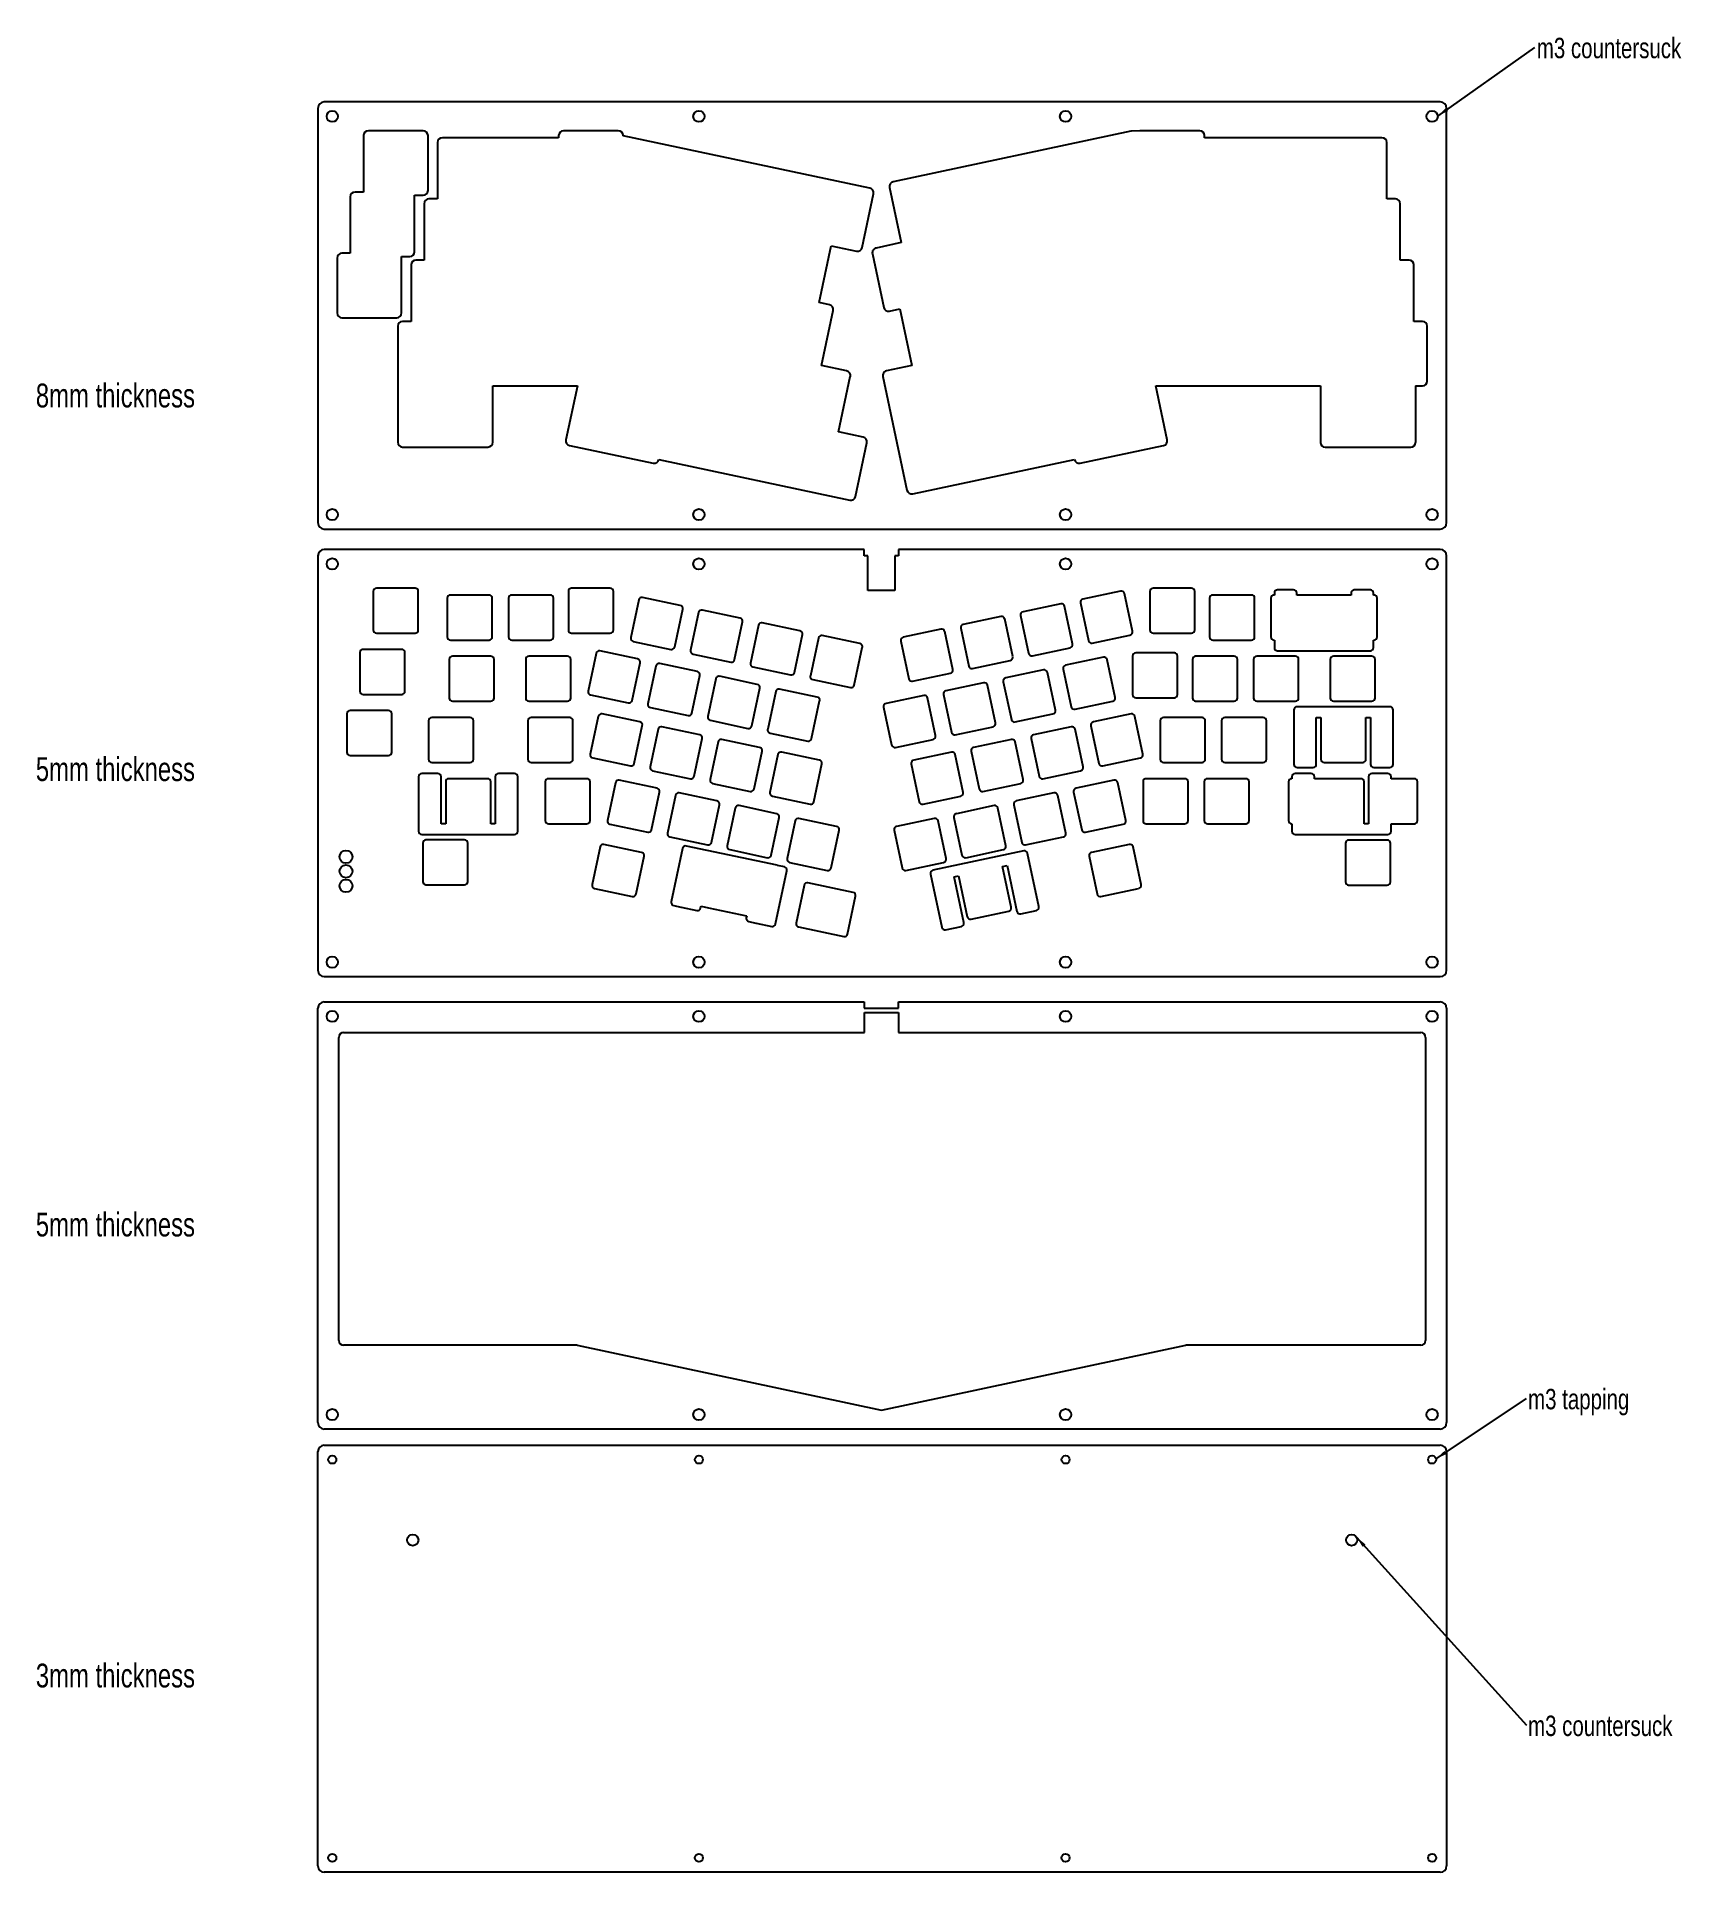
# Model space of a CAD drawing. Header units: millimetres. Extents: x 449 to 961, y -96 to 475.
import ezdxf

# ---------------------------------------------------------------- set-up
doc = ezdxf.new("R2010")
doc.units = ezdxf.units.MM
doc.styles.add('SLDTEXTSTYLE0', font='TXT', dxfattribs={"width": 0.75})
doc.dimstyles.new('SLDDIMSTYLE0', dxfattribs={"dimtxt": 0.18, "dimasz": 3.556, "dimexe": 0, "dimexo": 0.0625, "dimgap": 0, "dimtad": 0, "dimtih": 1, "dimtoh": 1, "dimdec": 0, "dimrnd": 1e-09, "dimzin": 0, "dimdsep": 46, "dimtxsty": 'Standard', "dimsah": 1, "dimcen": 0.09, "dimadec": 0, "dimazin": 0, "dimtfac": 3.556, "dimtdec": 0, "dimtofl": 0, "dimtmove": 0, "dimatfit": 3, "dimfxl": 0, "dimfrac": 2, "dimtolj": 1, "dimtzin": 0, "dimarcsym": 0})

# ---------------------------------------------------------------- blocks, each defined once
blk = doc.blocks.new('SW_NOTE_0')
at = {"color": 0, "linetype": 'Continuous', "lineweight": 0, "insert": (0.58, 3.05), "char_height": 6.35, "attachment_point": 1, "style": 'SLDTEXTSTYLE0'}
blk.add_mtext('m3 countersuck', dxfattribs=at)
blk = doc.blocks.new('SW_NOTE_1')
at = {"color": 0, "linetype": 'Continuous', "lineweight": 0, "insert": (0.52, 2.95), "char_height": 6.35, "attachment_point": 1, "style": 'SLDTEXTSTYLE0'}
blk.add_mtext('m3 countersuck', dxfattribs=at)
blk = doc.blocks.new('SW_NOTE_2')
at = {"color": 0, "linetype": 'Continuous', "lineweight": 0, "insert": (0.52, 3.01), "char_height": 6.35, "attachment_point": 1, "style": 'SLDTEXTSTYLE0'}
blk.add_mtext('m3 tapping', dxfattribs=at)

msp = doc.modelspace()

# ---------------------------------------------------------------- linework, layer by layer
at = {"color": 7, "linetype": 'Continuous', "lineweight": 25}
for p, q in [((536.37, 452.82), (536.37, 323.91)), ((885.67, 454.82), (538.37, 454.82)), ((887.67, 323.91), (887.67, 452.82)), ((569.16, 445.82), (552.1, 445.82)), ((629.87, 445.82), (612.81, 445.82)), ((789.4, 445.68), (715.46, 429.97)), ((792.24, 445.82), (789.65, 445.72)), ((810.83, 445.82), (792.3, 445.82)), ((550.6, 444.32), (550.6, 426.77)), ((570.66, 427.26), (570.66, 444.32)), ((573.62, 442.18), (573.62, 424.63)), ((611.31, 443.68), (575.12, 443.68)), ((611.31, 444.32), (611.31, 443.68)), ((631.37, 444.31), (631.37, 444.32)), ((708.17, 427.99), (631.37, 444.31)), ((812.33, 443.68), (812.33, 444.32)), ((867.56, 443.68), (812.33, 443.68)), ((869.06, 424.63), (869.06, 442.18)), ((546.44, 425.27), (546.44, 407.72)), ((550.6, 426.77), (547.94, 426.77)), ((566.5, 425.76), (569.16, 425.76)), ((566.5, 408.21), (566.5, 425.76)), ((569.46, 423.13), (569.46, 405.58)), ((573.62, 424.63), (570.96, 424.63)), ((705.78, 409.52), (709.32, 426.21)), ((714.3, 428.19), (717.96, 411.02)), ((871.73, 424.63), (869.06, 424.63)), ((873.23, 405.58), (873.23, 423.13)), ((542.37, 406.22), (542.37, 389.16)), ((546.44, 407.72), (543.87, 407.72)), ((562.43, 406.71), (565, 406.71)), ((562.43, 389.16), (562.43, 406.71)), ((569.46, 405.58), (566.89, 405.58)), ((692.4, 392.39), (696.15, 410.04)), ((696.15, 410.04), (704, 408.37)), ((708.95, 407.57), (712.5, 390.88)), ((717.96, 411.02), (710.11, 409.35)), ((875.99, 405.58), (873.23, 405.58)), ((565.39, 404.08), (565.39, 386.53)), ((877.49, 386.53), (877.49, 404.08)), ((695.59, 391.71), (692.4, 392.39)), ((693.1, 372.77), (696.74, 389.93)), ((714.28, 389.73), (717.47, 390.41)), ((717.47, 390.41), (721.22, 372.77)), ((543.87, 387.66), (560.93, 387.66)), ((561.22, 385.03), (561.22, 348.92)), ((565.39, 386.53), (562.72, 386.53)), ((880.17, 386.53), (877.49, 386.53)), ((881.67, 367.97), (881.67, 385.03)), ((700.94, 371.1), (693.1, 372.77)), ((721.22, 372.77), (713.37, 371.1)), ((590.82, 366.47), (617.13, 366.47)), ((590.82, 348.92), (590.82, 366.47)), ((617.13, 366.47), (613.56, 349.68)), ((698.44, 352.15), (702.09, 369.32)), ((712.22, 369.32), (719.72, 333.99)), ((797.18, 366.47), (848.39, 366.47)), ((800.75, 349.68), (797.18, 366.47)), ((848.39, 366.47), (848.39, 348.87)), ((877.99, 366.47), (877.99, 348.87)), ((877.99, 366.47), (880.17, 366.47)), ((706.08, 350.53), (698.44, 352.15)), ((703.69, 332.06), (707.23, 348.75)), ((562.72, 347.42), (589.32, 347.42)), ((614.71, 347.9), (640.71, 342.38)), ((642.49, 343.54), (701.91, 330.91)), ((642.49, 343.53), (642.49, 343.54)), ((721.5, 332.83), (771.82, 343.53)), ((773.6, 342.38), (799.59, 347.9)), ((849.89, 347.37), (876.49, 347.37)), ((538.37, 321.91), (885.67, 321.91)), ((706.42, 315.54), (538.37, 315.54)), ((706.42, 313.54), (706.42, 315.54)), ((717.12, 315.54), (717.12, 313.54)), ((885.67, 315.54), (717.12, 315.54)), ((536.37, 313.54), (536.37, 184.62)), ((707.57, 313.54), (706.42, 313.54)), ((707.57, 302.77), (707.57, 313.54)), ((715.97, 313.54), (715.97, 302.77)), ((717.12, 313.54), (715.97, 313.54)), ((887.67, 184.62), (887.67, 313.54)), ((566.63, 303.51), (554.63, 303.51)), ((627.34, 303.51), (615.34, 303.51)), ((715.97, 302.77), (707.57, 302.77)), ((808.3, 303.51), (796.3, 303.51)), ((840.07, 302.95), (835.07, 302.95)), ((863.94, 302.95), (858.94, 302.95)), ((553.63, 302.51), (553.63, 290.51)), ((567.63, 290.51), (567.63, 302.51)), ((576.65, 300.37), (576.65, 288.37)), ((589.65, 301.37), (577.65, 301.37)), ((590.65, 288.37), (590.65, 300.37)), ((595.7, 300.37), (595.7, 288.37)), ((608.7, 301.37), (596.7, 301.37)), ((609.7, 288.37), (609.7, 300.37)), ((614.34, 302.51), (614.34, 290.51)), ((628.34, 290.51), (628.34, 302.51)), ((636.24, 299.87), (633.74, 288.13)), ((649.16, 298.15), (637.43, 300.64)), ((767.58, 298.66), (755.84, 296.17)), ((771.26, 286.15), (768.77, 297.89)), ((773.7, 298.94), (776.2, 287.2)), ((786.21, 302.62), (774.47, 300.13)), ((789.89, 290.11), (787.4, 301.85)), ((795.3, 302.51), (795.3, 290.51)), ((809.3, 290.51), (809.3, 302.51)), ((813.93, 300.37), (813.93, 288.37)), ((826.93, 301.37), (814.93, 301.37)), ((827.93, 288.37), (827.93, 300.37)), ((832.98, 300.37), (832.98, 288.37)), ((834.07, 301.37), (833.98, 301.37)), ((834.07, 301.95), (834.07, 301.37)), ((841.07, 301.37), (841.07, 301.95)), ((857.94, 301.37), (841.07, 301.37)), ((857.94, 301.95), (857.94, 301.37)), ((864.94, 301.37), (864.94, 301.95)), ((865.03, 301.37), (864.94, 301.37)), ((866.03, 288.37), (866.03, 300.37)), ((647.44, 285.22), (649.93, 296.96)), ((654.87, 295.91), (652.38, 284.17)), ((667.8, 294.19), (656.06, 296.68)), ((666.07, 281.26), (668.57, 293)), ((673.51, 291.95), (671.01, 280.21)), ((686.43, 290.22), (674.69, 292.72)), ((748.95, 294.7), (737.21, 292.2)), ((752.63, 282.19), (750.13, 293.93)), ((755.07, 294.98), (757.57, 283.24)), ((554.63, 289.51), (566.63, 289.51)), ((577.65, 287.37), (589.65, 287.37)), ((596.7, 287.37), (608.7, 287.37)), ((615.34, 289.51), (627.34, 289.51)), ((634.51, 286.95), (646.25, 284.45)), ((684.71, 277.3), (687.2, 289.04)), ((692.14, 287.99), (689.65, 276.25)), ((705.06, 286.26), (693.33, 288.76)), ((717.8, 287.06), (720.3, 275.32)), ((730.31, 290.74), (718.57, 288.24)), ((733.99, 278.23), (731.5, 289.97)), ((736.44, 291.02), (738.93, 279.28)), ((777.39, 286.43), (789.12, 288.93)), ((796.3, 289.51), (808.3, 289.51)), ((814.93, 287.37), (826.93, 287.37)), ((833.98, 287.37), (834.07, 287.37)), ((834.07, 287.37), (834.07, 285.01)), ((864.94, 285.01), (864.94, 287.37)), ((864.94, 287.37), (865.03, 287.37)), ((549.47, 283.46), (549.47, 271.46)), ((562.47, 284.46), (550.47, 284.46)), ((563.47, 271.46), (563.47, 283.46)), ((577.25, 281.32), (577.25, 269.32)), ((590.25, 282.32), (578.25, 282.32)), ((591.25, 269.32), (591.25, 281.32)), ((601.06, 281.32), (601.06, 269.32)), ((614.06, 282.32), (602.06, 282.32)), ((615.06, 269.32), (615.06, 281.32)), ((622.96, 283.22), (620.46, 271.48)), ((635.88, 281.5), (624.15, 283.99)), ((634.16, 268.57), (636.65, 280.31)), ((654.52, 277.54), (642.78, 280.03)), ((653.15, 282.99), (664.89, 280.49)), ((703.34, 273.34), (705.83, 285.08)), ((740.12, 278.51), (751.86, 281.01)), ((758.75, 282.47), (770.49, 284.97)), ((780.85, 282.01), (769.11, 279.52)), ((784.53, 269.5), (782.04, 281.24)), ((789.94, 282.38), (789.94, 270.38)), ((802.94, 283.38), (790.94, 283.38)), ((803.94, 270.38), (803.94, 282.38)), ((808.57, 281.32), (808.57, 269.32)), ((821.57, 282.32), (809.57, 282.32)), ((822.57, 269.32), (822.57, 281.32)), ((827.62, 281.32), (827.62, 269.32)), ((840.62, 282.32), (828.62, 282.32)), ((835.07, 284.01), (863.94, 284.01)), ((841.62, 269.32), (841.62, 281.32)), ((851.44, 281.32), (851.44, 269.32)), ((864.44, 282.32), (852.44, 282.32)), ((865.44, 269.32), (865.44, 281.32)), ((641.59, 279.26), (639.1, 267.52)), ((652.79, 264.61), (655.29, 276.35)), ((660.23, 275.3), (657.73, 263.56)), ((673.15, 273.57), (661.41, 276.07)), ((671.78, 279.03), (683.52, 276.53)), ((690.42, 275.06), (702.15, 272.57)), ((721.48, 274.55), (733.22, 277.04)), ((749.71, 274.37), (752.21, 262.63)), ((762.22, 278.05), (750.48, 275.56)), ((765.9, 265.54), (763.41, 277.28)), ((768.34, 278.33), (770.84, 266.59)), ((550.47, 270.46), (562.47, 270.46)), ((621.23, 270.3), (632.97, 267.8)), ((671.43, 260.65), (673.92, 272.39)), ((678.86, 271.34), (676.37, 259.6)), ((691.78, 269.61), (680.05, 272.11)), ((724.95, 270.13), (713.21, 267.63)), ((728.63, 257.62), (726.14, 269.36)), ((731.08, 270.41), (733.57, 258.67)), ((743.59, 274.09), (731.85, 271.59)), ((747.27, 261.58), (744.77, 273.32)), ((790.94, 269.38), (802.94, 269.38)), ((545.4, 264.41), (545.4, 252.41)), ((558.4, 265.41), (546.4, 265.41)), ((559.4, 252.41), (559.4, 264.41)), ((583.8, 263.27), (571.8, 263.27)), ((578.25, 268.32), (590.25, 268.32)), ((602.06, 268.32), (614.06, 268.32)), ((614.76, 263.27), (602.76, 263.27)), ((623.66, 263.59), (621.16, 251.85)), ((636.58, 261.87), (624.85, 264.36)), ((639.87, 266.34), (651.61, 263.84)), ((690.06, 256.69), (692.55, 268.43)), ((712.44, 266.45), (714.94, 254.71)), ((753.39, 261.86), (765.13, 264.36)), ((772.03, 265.82), (783.76, 268.32)), ((789.47, 264.36), (777.73, 261.87)), ((793.15, 251.85), (790.66, 263.59)), ((811.56, 263.27), (799.56, 263.27)), ((809.57, 268.32), (821.57, 268.32)), ((830.61, 263.27), (818.61, 263.27)), ((828.62, 268.32), (840.62, 268.32)), ((840.12, 265.62), (840.12, 248.68)), ((870, 266.62), (841.12, 266.62)), ((847.12, 248.68), (847.12, 263.27)), ((847.12, 263.27), (848.56, 263.27)), ((848.56, 263.27), (848.56, 250.27)), ((852.44, 268.32), (864.44, 268.32)), ((862.56, 250.27), (862.56, 263.27)), ((862.56, 263.27), (864, 263.27)), ((864, 263.27), (864, 248.68)), ((871, 248.68), (871, 265.62)), ((570.8, 262.27), (570.8, 250.27)), ((584.8, 250.27), (584.8, 262.27)), ((601.76, 262.27), (601.76, 250.27)), ((615.76, 250.27), (615.76, 262.27)), ((634.86, 248.94), (637.35, 260.68)), ((642.29, 259.63), (639.8, 247.89)), ((655.22, 257.91), (643.48, 260.4)), ((658.5, 262.38), (670.24, 259.88)), ((677.14, 258.41), (688.87, 255.92)), ((734.76, 257.9), (746.5, 260.4)), ((770.84, 260.4), (759.1, 257.91)), ((774.52, 247.89), (772.03, 259.63)), ((776.96, 260.68), (779.46, 248.94)), ((798.56, 262.27), (798.56, 250.27)), ((812.56, 250.27), (812.56, 262.27)), ((817.61, 262.27), (817.61, 250.27)), ((831.61, 250.27), (831.61, 262.27)), ((546.4, 251.41), (558.4, 251.41)), ((653.49, 244.98), (655.99, 256.72)), ((660.93, 255.67), (658.43, 243.93)), ((673.85, 253.94), (662.11, 256.44)), ((672.13, 241.02), (674.62, 252.76)), ((679.56, 251.71), (677.07, 239.97)), ((692.48, 249.98), (680.75, 252.48)), ((716.12, 253.94), (727.86, 256.43)), ((733.57, 252.48), (721.83, 249.98)), ((737.25, 239.97), (734.76, 251.71)), ((739.7, 252.76), (742.19, 241.02)), ((752.21, 256.44), (740.47, 253.94)), ((755.89, 243.93), (753.39, 255.67)), ((758.33, 256.72), (760.83, 244.98)), ((573.72, 245.8), (568.72, 245.8)), ((571.8, 249.27), (583.8, 249.27)), ((597.6, 245.8), (592.6, 245.8)), ((602.76, 249.27), (614.76, 249.27)), ((621.93, 250.67), (633.67, 248.17)), ((640.57, 246.71), (652.31, 244.21)), ((690.76, 237.06), (693.25, 248.8)), ((721.06, 248.8), (723.56, 237.06)), ((762.01, 244.21), (773.75, 246.71)), ((780.65, 248.17), (792.38, 250.67)), ((799.56, 249.27), (811.56, 249.27)), ((818.61, 249.27), (830.61, 249.27)), ((845.53, 245.8), (840.53, 245.8)), ((841.12, 247.68), (846.12, 247.68)), ((849.56, 249.27), (861.56, 249.27)), ((869.41, 245.8), (864.41, 245.8)), ((865, 247.68), (870, 247.68)), ((567.72, 244.8), (567.72, 227.86)), ((574.72, 230.22), (574.72, 244.8)), ((576.16, 243.22), (576.16, 230.22)), ((589.16, 244.22), (577.16, 244.22)), ((590.16, 230.22), (590.16, 243.22)), ((591.6, 244.8), (591.6, 230.22)), ((598.6, 227.86), (598.6, 244.8)), ((607.11, 243.22), (607.11, 231.22)), ((620.11, 244.22), (608.11, 244.22)), ((621.11, 231.22), (621.11, 243.22)), ((629.01, 242.98), (626.51, 231.24)), ((641.93, 241.26), (630.2, 243.75)), ((640.21, 228.33), (642.7, 240.07)), ((659.2, 242.75), (670.94, 240.25)), ((743.38, 240.25), (755.12, 242.75)), ((771.6, 240.07), (774.1, 228.33)), ((784.11, 243.75), (772.37, 241.26)), ((787.79, 231.24), (785.3, 242.98)), ((793.2, 243.22), (793.2, 231.22)), ((806.2, 244.22), (794.2, 244.22)), ((807.2, 231.22), (807.2, 243.22)), ((812.25, 243.22), (812.25, 231.22)), ((825.25, 244.22), (813.25, 244.22)), ((826.25, 231.22), (826.25, 243.22)), ((838.44, 243.22), (838.44, 231.22)), ((839.53, 244.22), (839.44, 244.22)), ((839.53, 244.8), (839.53, 244.22)), ((846.53, 244.22), (846.53, 244.8)), ((860.97, 244.22), (846.53, 244.22)), ((861.97, 230.22), (861.97, 243.22)), ((863.41, 244.8), (863.41, 230.22)), ((870.41, 244.22), (870.41, 244.8)), ((877.64, 244.22), (870.41, 244.22)), ((878.64, 231.22), (878.64, 243.22)), ((647.64, 239.02), (645.15, 227.28)), ((660.57, 237.3), (648.83, 239.79)), ((658.84, 224.37), (661.34, 236.11)), ((666.28, 235.06), (663.78, 223.32)), ((679.2, 233.33), (667.46, 235.83)), ((677.84, 238.78), (689.57, 236.29)), ((724.74, 236.29), (736.48, 238.78)), ((746.85, 235.83), (735.11, 233.33)), ((750.53, 223.32), (748.03, 235.06)), ((752.97, 236.11), (755.47, 224.37)), ((765.48, 239.79), (753.74, 237.3)), ((769.16, 227.28), (766.67, 239.02)), ((576.16, 230.22), (574.72, 230.22)), ((591.6, 230.22), (590.16, 230.22)), ((608.11, 230.22), (620.11, 230.22)), ((627.28, 230.06), (639.02, 227.56)), ((677.48, 220.41), (679.97, 232.15)), ((684.91, 231.1), (682.42, 219.36)), ((697.83, 229.37), (686.1, 231.87)), ((728.21, 231.87), (716.47, 229.37)), ((731.89, 219.36), (729.4, 231.1)), ((734.34, 232.15), (736.83, 220.41)), ((775.29, 227.56), (787.02, 230.06)), ((794.2, 230.22), (806.2, 230.22)), ((813.25, 230.22), (825.25, 230.22)), ((839.44, 230.22), (839.53, 230.22)), ((839.53, 230.22), (839.53, 227.86)), ((863.41, 230.22), (861.97, 230.22)), ((870.41, 227.86), (870.41, 230.22)), ((870.41, 230.22), (877.64, 230.22)), ((568.72, 226.86), (597.6, 226.86)), ((569.02, 224.17), (569.02, 212.17)), ((582.02, 225.17), (570.02, 225.17)), ((583.02, 212.17), (583.02, 224.17)), ((624.2, 222.99), (621.7, 211.25)), ((637.12, 221.27), (625.39, 223.76)), ((645.92, 226.1), (657.66, 223.6)), ((679.31, 217.26), (651.07, 223.27)), ((696.11, 216.45), (698.6, 228.19)), ((715.7, 228.19), (718.2, 216.45)), ((756.65, 223.6), (768.39, 226.1)), ((788.92, 223.76), (777.18, 221.27)), ((792.6, 211.25), (790.11, 222.99)), ((840.53, 226.86), (869.41, 226.86)), ((856.19, 224.12), (856.19, 212.12)), ((869.19, 225.12), (857.19, 225.12)), ((870.19, 212.12), (870.19, 224.12)), ((635.4, 208.34), (637.89, 220.08)), ((649.88, 222.5), (646.36, 205.93)), ((664.55, 222.14), (676.29, 219.64)), ((681.6, 216.77), (679.4, 217.24)), ((683.19, 218.17), (694.92, 215.68)), ((719.38, 215.68), (731.12, 218.17)), ((756.07, 221.74), (727.82, 215.73)), ((738.02, 219.64), (749.76, 222.14)), ((749.49, 216.91), (750.9, 217.21)), ((750.9, 217.21), (753.93, 202.94)), ((760.78, 204.4), (757.25, 220.97)), ((776.41, 220.08), (778.91, 208.34)), ((678.85, 199.02), (682.37, 215.59)), ((702.97, 208.81), (688.91, 211.8)), ((727.05, 214.55), (730.58, 197.98)), ((734.39, 213.7), (735.8, 214)), ((737.42, 199.43), (734.39, 213.7)), ((735.8, 214), (738.5, 201.28)), ((752.19, 204.19), (749.49, 216.91)), ((570.02, 211.17), (582.02, 211.17)), ((622.47, 210.07), (634.21, 207.57)), ((687.72, 211.03), (685.23, 199.29)), ((701.25, 195.88), (703.74, 207.62)), ((780.1, 207.57), (791.83, 210.07)), ((857.19, 211.12), (869.19, 211.12)), ((647.13, 204.74), (649.33, 204.27)), ((649.42, 204.25), (654.31, 203.21)), ((655.5, 203.98), (655.62, 204.56)), ((655.71, 204.54), (657.91, 204.07)), ((658, 204.05), (669.74, 201.55)), ((669.84, 201.54), (669.71, 200.96)), ((739.69, 200.51), (751.42, 203.01)), ((755.12, 202.17), (760.01, 203.21)), ((670.48, 199.78), (672.68, 199.31)), ((672.78, 199.29), (677.67, 198.25)), ((686, 198.1), (700.06, 195.11)), ((731.76, 197.21), (736.65, 198.25)), ((538.37, 182.62), (885.67, 182.62)), ((536.37, 43.85), (536.37, 172.76)), ((538.37, 174.76), (706.42, 174.76)), ((706.42, 174.76), (706.42, 172.76)), ((706.42, 172.76), (717.12, 172.76)), ((706.49, 165.23), (706.49, 171.41)), ((706.49, 171.41), (707.57, 171.41)), ((707.57, 171.41), (715.97, 171.41)), ((715.97, 171.41), (717.04, 171.41)), ((717.04, 171.41), (717.04, 165.23)), ((717.12, 174.76), (885.67, 174.76)), ((717.12, 172.76), (717.12, 174.76)), ((887.67, 172.76), (887.67, 43.85)), ((542.9, 69.39), (542.9, 163.73)), ((544.4, 165.23), (706.49, 165.23)), ((717.04, 165.23), (879.64, 165.23)), ((881.14, 163.73), (881.14, 69.39)), ((617.04, 67.89), (544.4, 67.89)), ((617.04, 67.89), (711.77, 47.76)), ((711.77, 47.76), (806.5, 67.89)), ((879.64, 67.89), (806.5, 67.89)), ((885.67, 41.85), (538.37, 41.85)), ((536.37, -94.09), (536.37, 34.82)), ((538.37, 36.82), (885.67, 36.82)), ((887.67, 34.82), (887.67, -94.09)), ((885.67, -96.09), (538.37, -96.09))]:
    msp.add_line(p, q, dxfattribs=at)
for centre, radius in [((540.87, 450.32), 1.75), ((654.97, 450.32), 1.75), ((769.07, 450.32), 1.75), ((883.17, 450.32), 1.75), ((540.87, 326.41), 1.75), ((654.97, 326.41), 1.75), ((769.07, 326.41), 1.75), ((883.17, 326.41), 1.75), ((540.87, 311.04), 1.75), ((654.97, 311.04), 1.75), ((769.07, 311.04), 1.75), ((883.17, 311.04), 1.75), ((545.12, 219.89), 2), ((545.12, 215.39), 2), ((545.12, 210.89), 2), ((540.87, 187.12), 1.75), ((654.97, 187.12), 1.75), ((769.07, 187.12), 1.75), ((883.17, 187.12), 1.75), ((540.87, 170.26), 1.75), ((654.97, 170.26), 1.75), ((769.07, 170.26), 1.75), ((883.17, 170.26), 1.75), ((540.87, 46.35), 1.75), ((654.97, 46.35), 1.75), ((769.07, 46.35), 1.75), ((883.17, 46.35), 1.75), ((540.87, 32.32), 1.25), ((654.97, 32.32), 1.25), ((769.07, 32.32), 1.25), ((883.17, 32.32), 1.25), ((565.92, 7.27), 1.75), ((858.12, 7.27), 1.75), ((540.87, -91.59), 1.25), ((654.97, -91.59), 1.25), ((769.07, -91.59), 1.25), ((883.17, -91.59), 1.25)]:
    msp.add_circle(centre, radius, dxfattribs=at)
for centre, radius, start, end in [((538.37, 452.82), 2, 90, 180), ((885.67, 452.82), 2, 0, 90), ((552.1, 444.32), 1.5, 90, 180), ((569.16, 444.32), 1.5, 0, 90), ((612.81, 444.32), 1.5, 90, 180), ((629.87, 444.32), 1.5, 0, 90), ((789.71, 444.22), 1.5, 92.2937, 102), ((792.3, 444.32), 1.5, 90, 92.2937), ((810.83, 444.32), 1.5, 0, 90), ((575.12, 442.18), 1.5, 90, 180), ((867.56, 442.18), 1.5, 0, 90), ((715.77, 428.5), 1.5, 102, 192), ((547.94, 425.27), 1.5, 90, 180), ((569.16, 427.26), 1.5, 270, 0), ((570.96, 423.13), 1.5, 90, 180), ((707.86, 426.52), 1.5, 348, 78), ((871.73, 423.13), 1.5, 0, 90), ((543.87, 406.22), 1.5, 90, 180), ((565, 408.21), 1.5, 270, 0), ((566.89, 404.08), 1.5, 90, 180), ((704.31, 409.83), 1.5, 258, 348), ((710.42, 407.88), 1.5, 102, 192), ((875.99, 404.08), 1.5, 0, 90), ((543.87, 389.16), 1.5, 180, 270), ((560.93, 389.16), 1.5, 270, 0), ((695.28, 390.24), 1.5, 348, 78), ((713.97, 391.19), 1.5, 192, 282), ((562.72, 385.03), 1.5, 90, 180), ((880.17, 385.03), 1.5, 0, 90), ((700.63, 369.63), 1.5, 348, 78), ((713.68, 369.63), 1.5, 102, 192), ((880.17, 367.97), 1.5, 270, 0), ((562.72, 348.92), 1.5, 180, 270), ((589.32, 348.92), 1.5, 270, 0), ((615.03, 349.37), 1.5, 168, 258), ((705.77, 349.06), 1.5, 348, 78), ((799.28, 349.37), 1.5, 282, 12), ((849.89, 348.87), 1.5, 180, 270), ((876.49, 348.87), 1.5, 270, 0), ((641.03, 343.84), 1.5, 258, 348), ((773.28, 343.84), 1.5, 192.1532, 282), ((702.22, 332.37), 1.5, 258, 348), ((721.19, 334.3), 1.5, 192, 282), ((538.37, 323.91), 2, 180, 270), ((885.67, 323.91), 2, 270, 0), ((538.37, 313.54), 2, 90, 180), ((885.67, 313.54), 2, 0, 90), ((554.63, 302.51), 1, 90, 180), ((566.63, 302.51), 1, 0, 90), ((615.34, 302.51), 1, 90, 180), ((627.34, 302.51), 1, 0, 90), ((796.3, 302.51), 1, 90, 180), ((808.3, 302.51), 1, 0, 90), ((835.07, 301.95), 1, 90, 180.0001), ((840.07, 301.95), 1, 359.9999, 90), ((858.94, 301.95), 1, 90.0001, 180.0001), ((863.94, 301.95), 1, 359.9999, 90.0001), ((577.65, 300.37), 1, 90, 180), ((589.65, 300.37), 1, 0, 90), ((596.7, 300.37), 1, 90, 180), ((608.7, 300.37), 1, 360, 90), ((637.22, 299.66), 1, 78, 168), ((648.96, 297.17), 1, 348, 78), ((767.79, 297.68), 1, 12, 102), ((774.68, 299.15), 1, 102, 192), ((786.42, 301.64), 1, 12, 102), ((814.93, 300.37), 1, 90, 180), ((826.93, 300.37), 1, 360, 90), ((833.98, 300.37), 1, 90, 180), ((865.03, 300.37), 1, 360, 90), ((655.85, 295.7), 1, 78, 168), ((667.59, 293.21), 1, 348, 78), ((674.49, 291.74), 1, 78, 168), ((737.42, 291.23), 1, 102, 192), ((749.15, 293.72), 1, 12, 102), ((756.05, 295.19), 1, 102, 192), ((554.63, 290.51), 1, 180, 270), ((566.63, 290.51), 1, 270, 0), ((577.65, 288.37), 1, 180, 270), ((589.65, 288.37), 1, 270, 0), ((596.7, 288.37), 1, 180, 270), ((608.7, 288.37), 1, 270, 0), ((615.34, 290.51), 1, 180, 270), ((627.34, 290.51), 1, 270, 0), ((634.72, 287.92), 1, 168, 258), ((686.22, 289.25), 1, 348, 78), ((693.12, 287.78), 1, 78, 168), ((704.86, 285.29), 1, 348, 78), ((718.78, 287.27), 1, 102, 192), ((730.52, 289.76), 1, 12, 102), ((770.28, 285.94), 1, 282, 12), ((777.18, 287.41), 1, 192, 282), ((788.92, 289.9), 1, 282, 12), ((796.3, 290.51), 1, 180, 270), ((808.3, 290.51), 1, 270, 0), ((814.93, 288.37), 1, 180, 270), ((826.93, 288.37), 1, 270, 0), ((833.98, 288.37), 1, 180, 270), ((865.03, 288.37), 1, 270, 0), ((550.47, 283.46), 1, 90, 180), ((562.47, 283.46), 1, 0, 90), ((578.25, 281.32), 1, 90, 180), ((590.25, 281.32), 1, 0, 90), ((602.06, 281.32), 1, 90, 180), ((614.06, 281.32), 1, 0, 90), ((623.94, 283.01), 1, 78, 168), ((635.68, 280.52), 1, 348, 78), ((642.57, 279.05), 1, 78, 168), ((646.46, 285.43), 1, 258, 348), ((653.36, 283.96), 1, 168, 258), ((665.09, 281.47), 1, 258, 348), ((671.99, 280), 1, 168, 258), ((751.65, 281.98), 1, 282, 12), ((758.54, 283.45), 1, 192, 282), ((781.06, 281.03), 1, 12, 102), ((790.94, 282.38), 1, 90, 180), ((802.94, 282.38), 1, 0, 90), ((809.57, 281.32), 1, 90, 180), ((821.57, 281.32), 1, 0, 90), ((828.62, 281.32), 1, 90, 180), ((835.07, 285.01), 1, 179.9999, 270), ((840.62, 281.32), 1, 0, 90), ((852.44, 281.32), 1, 90, 180), ((863.94, 285.01), 1, 269.9999, 0.0001), ((864.44, 281.32), 1, 0, 90), ((654.31, 276.56), 1, 348, 78), ((661.21, 275.09), 1, 78, 168), ((683.73, 277.51), 1, 258, 348), ((690.62, 276.04), 1, 168, 258), ((721.28, 275.53), 1, 192, 282), ((733.01, 278.02), 1, 282, 12), ((739.91, 279.49), 1, 192, 282), ((750.69, 274.58), 1, 102, 192), ((762.43, 277.07), 1, 12, 102), ((769.32, 278.54), 1, 102, 192), ((550.47, 271.46), 1, 180, 270), ((562.47, 271.46), 1, 270, 0), ((578.25, 269.32), 1, 180, 270), ((590.25, 269.32), 1, 270, 0), ((602.06, 269.32), 1, 180, 270), ((614.06, 269.32), 1, 270, 0), ((621.44, 271.27), 1, 168, 258), ((633.18, 268.78), 1, 258, 348), ((672.94, 272.6), 1, 348, 78), ((679.84, 271.13), 1, 78, 168), ((691.58, 268.64), 1, 348, 78), ((702.36, 273.55), 1, 258, 348), ((725.16, 269.15), 1, 12, 102), ((732.06, 270.62), 1, 102, 192), ((743.79, 273.11), 1, 12, 102), ((783.56, 269.29), 1, 282, 12), ((790.94, 270.38), 1, 180, 270), ((802.94, 270.38), 1, 270, 0), ((809.57, 269.32), 1, 180, 270), ((821.57, 269.32), 1, 270, 0), ((828.62, 269.32), 1, 180, 270), ((840.62, 269.32), 1, 270, 0), ((852.44, 269.32), 1, 180, 270), ((864.44, 269.32), 1, 270, 0), ((546.4, 264.41), 1, 90, 180), ((558.4, 264.41), 1, 0, 90), ((571.8, 262.27), 1, 90, 180), ((583.8, 262.27), 1, 0, 90), ((602.76, 262.27), 1, 90, 180), ((614.76, 262.27), 1, 0, 90), ((624.64, 263.38), 1, 78, 168), ((640.08, 267.31), 1, 168, 258), ((651.81, 264.82), 1, 258, 348), ((658.71, 263.35), 1, 168, 258), ((713.42, 266.66), 1, 102, 192), ((764.92, 265.33), 1, 282, 12), ((771.82, 266.8), 1, 192, 282), ((789.68, 263.38), 1, 12, 102), ((799.56, 262.27), 1, 90, 180), ((811.56, 262.27), 1, 0, 90), ((818.61, 262.27), 1, 90, 180), ((830.61, 262.27), 1, 0, 90), ((841.12, 265.62), 1, 89.9999, 180.0001), ((870, 265.62), 1, 359.9999, 90), ((636.38, 260.89), 1, 348, 78), ((643.27, 259.42), 1, 78, 168), ((655.01, 256.93), 1, 348, 78), ((670.45, 260.86), 1, 258, 348), ((677.34, 259.39), 1, 168, 258), ((727.65, 257.41), 1, 282, 12), ((734.55, 258.88), 1, 192, 282), ((746.29, 261.37), 1, 282, 12), ((753.18, 262.84), 1, 192, 282), ((759.31, 256.93), 1, 102, 192), ((771.05, 259.42), 1, 12, 102), ((777.94, 260.89), 1, 102, 192), ((546.4, 252.41), 1, 180, 270), ((558.4, 252.41), 1, 270, 0), ((622.14, 251.64), 1, 168, 258), ((661.91, 255.46), 1, 78, 168), ((673.64, 252.97), 1, 348, 78), ((680.54, 251.5), 1, 78, 168), ((689.08, 256.9), 1, 258, 348), ((715.92, 254.92), 1, 192, 282), ((733.78, 251.5), 1, 12, 102), ((740.68, 252.97), 1, 102, 192), ((752.41, 255.46), 1, 12, 102), ((792.18, 251.64), 1, 282, 12), ((568.72, 244.8), 1, 90, 180.0001), ((571.8, 250.27), 1, 180, 270), ((573.72, 244.8), 1, 359.9999, 90), ((583.8, 250.27), 1, 270, 0), ((592.6, 244.8), 1, 90.0001, 180.0001), ((597.6, 244.8), 1, 359.9999, 90.0001), ((602.76, 250.27), 1, 180, 270), ((614.76, 250.27), 1, 270, 0), ((633.88, 249.15), 1, 258, 348), ((640.78, 247.68), 1, 168, 258), ((692.28, 249.01), 1, 348, 78), ((722.04, 249.01), 1, 102, 192), ((773.54, 247.68), 1, 282, 12), ((780.44, 249.15), 1, 192, 282), ((799.56, 250.27), 1, 180, 270), ((811.56, 250.27), 1, 270, 0), ((818.61, 250.27), 1, 180, 270), ((830.61, 250.27), 1, 270, 0), ((840.53, 244.8), 1, 90, 180.0001), ((841.12, 248.68), 1, 179.9999, 270.0001), ((845.53, 244.8), 1, 359.9999, 90), ((846.12, 248.68), 1, 270.0001, 0.0001), ((849.56, 250.27), 1, 180, 269.9998), ((861.56, 250.27), 1, 269.9999, 360), ((864.41, 244.8), 1, 90.0001, 180.0001), ((865, 248.68), 1, 179.9999, 270), ((869.41, 244.8), 1, 359.9999, 90.0001), ((870, 248.68), 1, 270, 0.0001), ((577.16, 243.22), 1, 90, 180), ((589.16, 243.22), 1, 0, 90), ((608.11, 243.22), 1, 90, 180), ((620.11, 243.22), 1, 0, 90), ((629.99, 242.77), 1, 78, 168), ((641.73, 240.28), 1, 348, 78), ((652.51, 245.19), 1, 258, 348), ((659.41, 243.72), 1, 168, 258), ((671.15, 241.23), 1, 258, 348), ((678.04, 239.76), 1, 168, 258), ((736.27, 239.76), 1, 282, 12), ((743.17, 241.23), 1, 192, 282), ((754.91, 243.72), 1, 282, 12), ((761.8, 245.19), 1, 192, 282), ((772.58, 240.28), 1, 102, 192), ((784.32, 242.77), 1, 12, 102), ((794.2, 243.22), 1, 90, 180), ((806.2, 243.22), 1, 0, 90), ((813.25, 243.22), 1, 90, 180), ((825.25, 243.22), 1, 360, 90), ((839.44, 243.22), 1, 90, 180), ((860.97, 243.22), 1, 360, 90), ((877.64, 243.22), 1, 0, 90), ((648.62, 238.81), 1, 78, 168), ((660.36, 236.32), 1, 348, 78), ((667.26, 234.85), 1, 78, 168), ((689.78, 237.27), 1, 258, 348), ((724.54, 237.27), 1, 192, 282), ((747.05, 234.85), 1, 12, 102), ((753.95, 236.32), 1, 102, 192), ((765.69, 238.81), 1, 12, 102), ((608.11, 231.22), 1, 180, 270), ((620.11, 231.22), 1, 270, 0), ((627.49, 231.03), 1, 168, 258), ((678.99, 232.36), 1, 348, 78), ((685.89, 230.89), 1, 78, 168), ((697.63, 228.4), 1, 348, 78), ((716.68, 228.4), 1, 102, 192), ((728.42, 230.89), 1, 12, 102), ((735.32, 232.36), 1, 102, 192), ((786.82, 231.03), 1, 282, 12), ((794.2, 231.22), 1, 180, 270), ((806.2, 231.22), 1, 270, 0), ((813.25, 231.22), 1, 180, 270), ((825.25, 231.22), 1, 270, 0), ((839.44, 231.22), 1, 180, 270), ((877.64, 231.22), 1, 270, 0), ((568.72, 227.86), 1, 179.9999, 270), ((570.02, 224.17), 1, 90, 180), ((582.02, 224.17), 1, 0, 90), ((597.6, 227.86), 1, 269.9999, 0.0001), ((625.18, 222.78), 1, 78, 168), ((639.23, 228.54), 1, 258, 348), ((646.13, 227.07), 1, 168, 258), ((650.86, 222.29), 1, 77.9999, 168.0001), ((657.86, 224.58), 1, 258, 348), ((664.76, 223.11), 1, 168, 258), ((749.55, 223.11), 1, 282, 12), ((756.44, 224.58), 1, 192, 282), ((768.18, 227.07), 1, 282, 12), ((775.08, 228.54), 1, 192, 282), ((789.13, 222.78), 1, 12, 102), ((840.53, 227.86), 1, 179.9999, 270), ((857.19, 224.12), 1, 90, 180), ((869.19, 224.12), 1, 0, 90), ((869.41, 227.86), 1, 269.9999, 0.0001), ((636.92, 220.29), 1, 348, 78), ((676.5, 220.62), 1, 258, 348), ((679.11, 216.29), 1, 72.585, 78), ((683.39, 219.15), 1, 168, 258), ((730.91, 219.15), 1, 282, 12), ((737.81, 220.62), 1, 192, 282), ((756.28, 220.76), 1, 11.9999, 102), ((777.39, 220.29), 1, 102, 192), ((570.02, 212.17), 1, 180, 270), ((582.02, 212.17), 1, 270, 0), ((681.4, 215.79), 1, 347.9999, 78), ((688.7, 210.82), 1, 78, 168), ((695.13, 216.66), 1, 258, 348), ((719.18, 216.66), 1, 192, 282), ((728.03, 214.75), 1, 101.9999, 192.0001), ((857.19, 212.12), 1, 180, 270), ((869.19, 212.12), 1, 270, 0), ((622.68, 211.04), 1, 168, 258), ((634.42, 208.55), 1, 258, 348), ((647.34, 205.72), 1, 167.9999, 258.0001), ((702.77, 207.83), 1, 348, 78), ((779.89, 208.55), 1, 192, 282), ((791.63, 211.04), 1, 282, 12), ((649.63, 205.23), 1, 252.585, 258.0001), ((654.52, 204.19), 1, 258.0001, 348.0001), ((655.92, 205.52), 1, 252.584, 257.9999), ((658.21, 205.02), 1, 252.585, 258), ((670.69, 200.76), 1, 167.9999, 258), ((669.95, 202.53), 1, 258, 263.4159), ((739.48, 201.49), 1, 192, 282), ((751.22, 203.98), 1, 282, 12), ((754.91, 203.15), 1, 191.9999, 282), ((759.8, 204.19), 1, 282, 12.0001), ((672.98, 200.26), 1, 252.585, 258), ((677.87, 199.23), 1, 258, 348.0001), ((686.2, 199.08), 1, 168, 258), ((700.27, 196.09), 1, 258, 348), ((731.55, 198.19), 1, 191.9999, 282.0001), ((736.44, 199.22), 1, 282.0001, 12.0001), ((538.37, 184.62), 2, 180, 270), ((885.67, 184.62), 2, 270, 0), ((538.37, 172.76), 2, 90, 180), ((885.67, 172.76), 2, 0, 90), ((544.4, 163.73), 1.5, 90, 180), ((879.64, 163.73), 1.5, 0, 90), ((544.4, 69.39), 1.5, 180, 270), ((879.64, 69.39), 1.5, 270, 0), ((538.37, 43.85), 2, 180, 270), ((885.67, 43.85), 2, 270, 0), ((538.37, 34.82), 2, 90, 180), ((885.67, 34.82), 2, 0, 90), ((538.37, -94.09), 2, 180, 270), ((885.67, -94.09), 2, 270, 0)]:
    msp.add_arc(centre, radius, start, end, dxfattribs=at)

# ---------------------------------------------------------------- block references
at = {"color": 7, "linetype": 'Continuous', "lineweight": 0}
for name, p in [('SW_NOTE_0', (915.17, 471.72)), ('SW_NOTE_2', (912.51, 51.33)), ('SW_NOTE_1', (912.51, -50.28))]:
    msp.add_blockref(name, p, dxfattribs=at)

# ---------------------------------------------------------------- texts
at = {"color": 7, "linetype": 'Continuous', "lineweight": 0, "char_height": 7.4083, "attachment_point": 1, "style": 'SLDTEXTSTYLE0'}
for s, insert in [('8mm thickness', (448.59, 367.16)), ('5mm thickness', (448.59, 250.9)), ('5mm thickness', (448.59, 109.18)), ('3mm thickness', (448.59, -31.16))]:
    msp.add_mtext(s, dxfattribs=dict(at, insert=insert))

# ---------------------------------------------------------------- leaders
at = {"color": 7, "linetype": 'Continuous', "lineweight": 0}
for points in [[(884.92, 450.42), (915.17, 471.72)], [(884.39, 32.58), (912.51, 51.33)], [(859.61, 8.19), (912.51, -50.28)]]:
    msp.add_leader(points, dimstyle='SLDDIMSTYLE0', dxfattribs=at)

doc.saveas('drawing.dxf')
